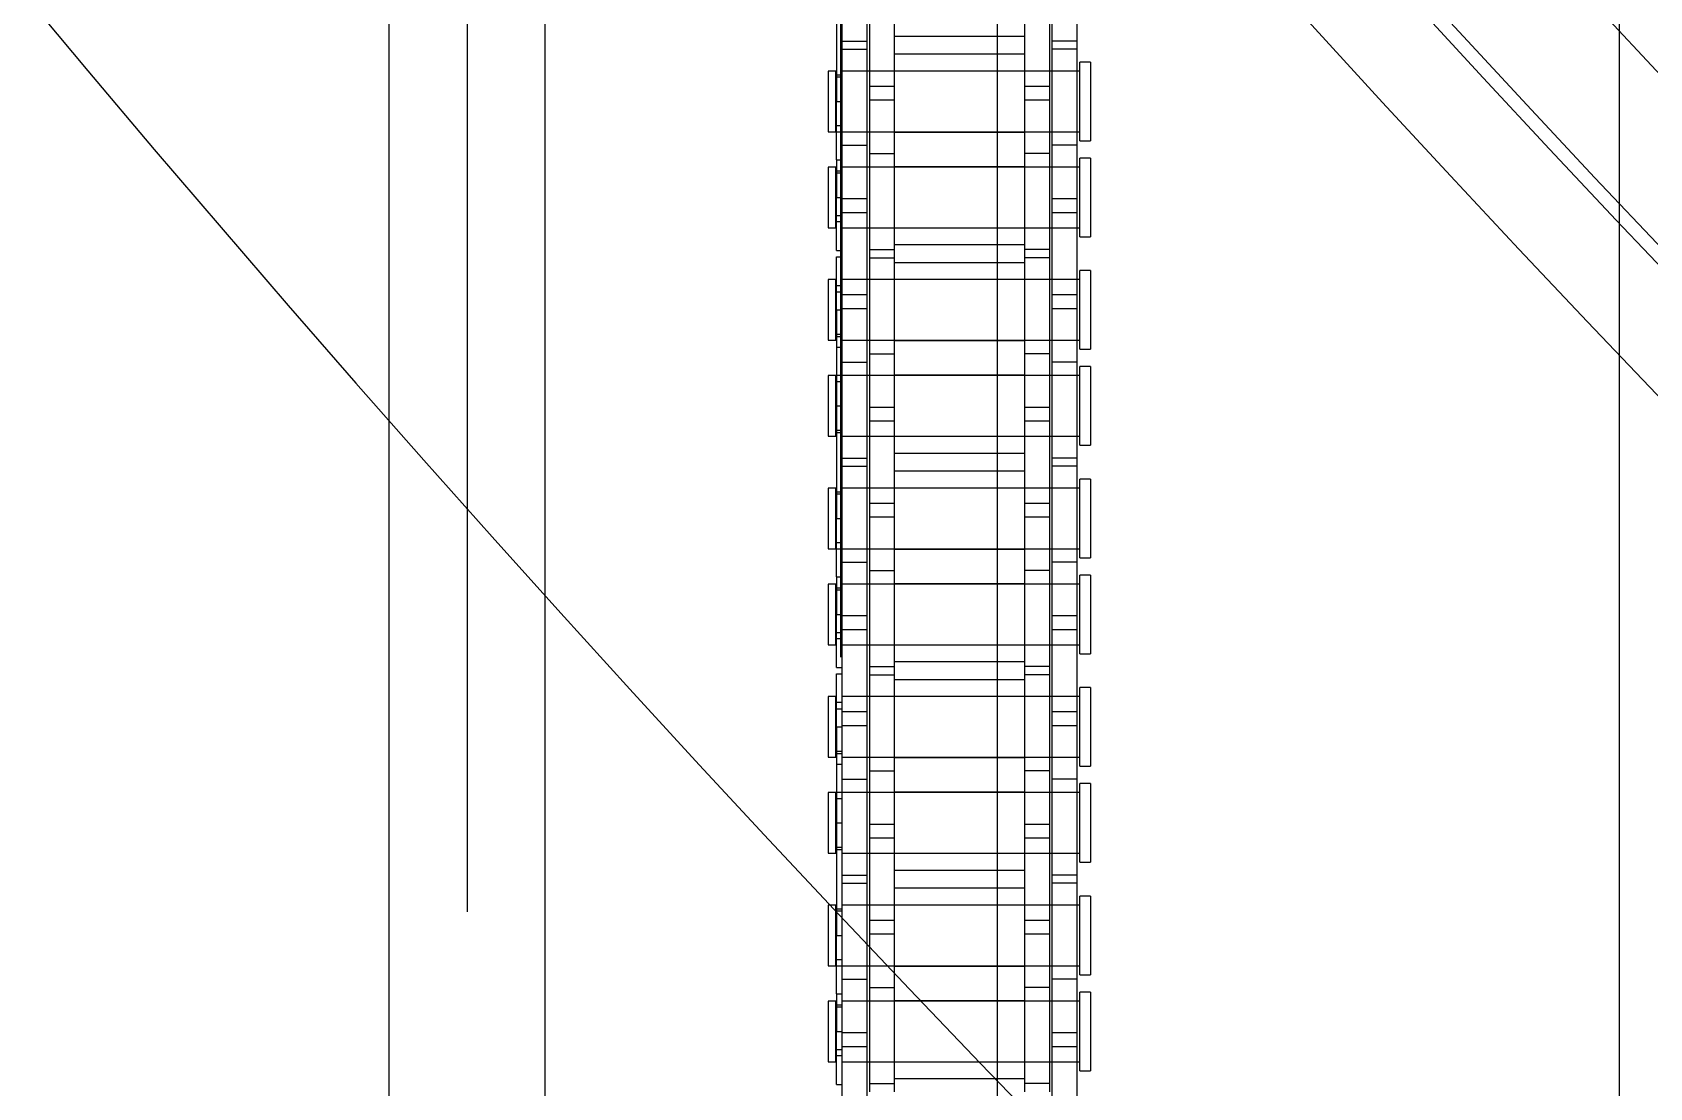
# Model space of a CAD drawing. Header units: metres. Extents: x 0 to 63075, y 0 to 44550.
# Drawn here: x 13873 to 13971.5, y 30803.5 to 30867.8 of the extents above; entities that cross this region are included whole.
import ezdxf

# ---------------------------------------------------------------- set-up
doc = ezdxf.new("R2010")
doc.units = ezdxf.units.M
doc.header["$LTSCALE"] = 75
doc.linetypes.add('HIDDEN2', pattern=[4.7625, 3.175, -1.5875])
for name, color, linetype in [('SDM', 7, 'Continuous'), ('SL1', 8, 'Continuous'), ('SL4', 4, 'Continuous'), ('ST1', 7, 'HIDDEN2')]:
    doc.layers.add(name, color=color, linetype=linetype)

# ---------------------------------------------------------------- blocks, each defined once
blk = doc.blocks.new('A$C52ce5e24')
at = {"layer": 'SL1'}
for radius, start, end in [(1221.5, 124.209852, 67.294357), (1158, 126.374154, 69.370009), (1150, 126.668292, 69.219881)]:
    blk.add_arc((6551.95, 10099.982), radius, start, end, dxfattribs=at)
blk = doc.blocks.new('A$Cb6dca9d5')
at = {"layer": 'SL4'}
for p, q in [((48.235, 4619.715), (48.235, 3669.713)), ((57.76, 3669.713), (57.76, 4459.475)), ((123.235, 3669.713), (123.235, 4338.528))]:
    blk.add_line(p, q, dxfattribs=at)
at = {"layer": 'ST1'}
for p, q in [((52.997, 4669.713), (52.997, 3669.713)), ((57.76, 3669.713), (57.76, 4459.475)), ((75.78, 3732.725), (75.78, 4161.159)), ((85.305, 4150.018), (85.305, 3732.725)), ((75.511, 4136.475), (75.511, 4123.775)), ((75.843, 4133.3), (75.843, 4126.95)), ((77.363, 4133.3), (77.363, 4126.95)), ((88.637, 4133.3), (88.637, 4126.95)), ((90.157, 4133.3), (90.157, 4126.95)), ((77.515, 4129.695), (77.515, 4120.6)), ((79.035, 4129.695), (79.035, 4120.6)), ((86.965, 4129.695), (86.965, 4120.6)), ((88.485, 4129.695), (88.485, 4120.6)), ((86.965, 4127.735), (79.035, 4127.735)), ((75.843, 4127.452), (77.363, 4127.452)), ((75.843, 4126.95), (77.363, 4126.95)), ((75.843, 4126.95), (75.843, 4117.855)), ((77.363, 4126.95), (77.363, 4117.855)), ((79.035, 4126.667), (86.965, 4126.667)), ((90.157, 4127.452), (88.637, 4127.452)), ((90.157, 4126.95), (88.637, 4126.95)), ((88.637, 4126.95), (88.637, 4117.855)), ((90.157, 4126.95), (90.157, 4117.855)), ((90.342, 4121.376), (90.342, 4126.173)), ((91, 4126.173), (90.342, 4126.173)), ((91, 4126.173), (91, 4121.376)), ((75, 4125.62), (75, 4121.93)), ((75.474, 4125.62), (75, 4125.62)), ((75.474, 4121.93), (75.474, 4125.62)), ((75.843, 4125.251), (75.474, 4125.251)), ((75.511, 4125.394), (75.843, 4125.394)), ((77.363, 4125.62), (75.843, 4125.62)), ((90.342, 4125.62), (75.843, 4125.62)), ((79.035, 4125.62), (77.515, 4125.62)), ((77.515, 4124.707), (79.035, 4124.707)), ((86.965, 4125.62), (79.035, 4125.62)), ((88.485, 4125.62), (86.965, 4125.62)), ((86.965, 4124.707), (88.485, 4124.707)), ((90.157, 4125.62), (88.637, 4125.62)), ((75.511, 4123.775), (75.843, 4123.775)), ((75.511, 4120.223), (75.511, 4123.775)), ((79.035, 4123.847), (77.515, 4123.847)), ((88.485, 4123.847), (86.965, 4123.847)), ((75, 4121.93), (75.474, 4121.93)), ((75.474, 4122.299), (75.843, 4122.299)), ((75.511, 4121.93), (77.363, 4121.93)), ((75.843, 4121.93), (90.342, 4121.93)), ((77.515, 4121.93), (79.035, 4121.93)), ((79.035, 4121.93), (86.965, 4121.93)), ((86.965, 4121.887), (79.035, 4121.887)), ((86.965, 4121.93), (88.485, 4121.93)), ((88.637, 4121.93), (90.157, 4121.93)), ((75.843, 4121.102), (77.363, 4121.102)), ((90.157, 4121.102), (88.637, 4121.102)), ((90.342, 4121.376), (91, 4121.376)), ((75, 4119.772), (75, 4116.082)), ((75.474, 4119.772), (75, 4119.772)), ((75.474, 4116.082), (75.474, 4119.772)), ((75.511, 4120.223), (75.511, 4117.927)), ((75.511, 4120.223), (75.843, 4120.223)), ((77.363, 4119.772), (75.843, 4119.772)), ((90.342, 4119.772), (75.843, 4119.772)), ((77.515, 4120.6), (79.035, 4120.6)), ((77.515, 4120.6), (77.515, 4114.25)), ((79.035, 4119.772), (77.515, 4119.772)), ((79.035, 4120.6), (79.035, 4114.25)), ((79.035, 4119.815), (86.965, 4119.815)), ((86.965, 4119.772), (79.035, 4119.772)), ((88.485, 4120.6), (86.965, 4120.6)), ((86.965, 4120.6), (86.965, 4114.25)), ((88.485, 4119.772), (86.965, 4119.772)), ((88.485, 4120.6), (88.485, 4114.25)), ((90.157, 4119.772), (88.637, 4119.772)), ((90.342, 4115.528), (90.342, 4120.325)), ((91, 4120.325), (90.342, 4120.325)), ((91, 4120.325), (91, 4115.528)), ((75.843, 4119.403), (75.474, 4119.403)), ((75.511, 4119.546), (75.843, 4119.546)), ((75.511, 4117.927), (75.843, 4117.927)), ((75.511, 4114.696), (75.511, 4117.927)), ((75.843, 4117.855), (75.843, 4116.995)), ((75.843, 4117.855), (77.363, 4117.855)), ((77.363, 4117.855), (77.363, 4116.995)), ((88.637, 4117.855), (88.637, 4116.995)), ((88.637, 4117.855), (90.157, 4117.855)), ((90.157, 4117.855), (90.157, 4116.995)), ((75.511, 4116.82), (75.843, 4116.82)), ((75.843, 4116.995), (75.843, 4107.9)), ((77.363, 4116.995), (75.843, 4116.995)), ((77.363, 4116.995), (77.363, 4107.9)), ((88.637, 4116.995), (88.637, 4107.9)), ((90.157, 4116.995), (88.637, 4116.995)), ((90.157, 4116.995), (90.157, 4107.9)), ((75, 4116.082), (75.474, 4116.082)), ((75.474, 4116.451), (75.843, 4116.451)), ((75.843, 4116.082), (77.363, 4116.082)), ((75.843, 4116.082), (90.342, 4116.082)), ((77.515, 4116.082), (79.035, 4116.082)), ((79.035, 4116.082), (86.965, 4116.082)), ((86.965, 4116.082), (88.485, 4116.082)), ((88.637, 4116.082), (90.157, 4116.082)), ((86.965, 4115.035), (79.035, 4115.035)), ((90.342, 4115.528), (91, 4115.528)), ((75.511, 4114.696), (75.843, 4114.696)), ((75.511, 4114.306), (75.843, 4114.306)), ((75.511, 4111.075), (75.511, 4114.306)), ((77.515, 4114.752), (79.035, 4114.752)), ((77.515, 4114.25), (79.035, 4114.25)), ((77.515, 4114.25), (77.515, 4105.155)), ((79.035, 4114.25), (79.035, 4105.155)), ((79.035, 4113.967), (86.965, 4113.967)), ((88.485, 4114.752), (86.965, 4114.752)), ((88.485, 4114.25), (86.965, 4114.25)), ((86.965, 4114.25), (86.965, 4105.155)), ((88.485, 4114.25), (88.485, 4105.155)), ((75, 4112.92), (75, 4109.23)), ((75.474, 4112.92), (75, 4112.92)), ((75.474, 4109.23), (75.474, 4112.92)), ((77.363, 4112.92), (75.843, 4112.92)), ((90.342, 4112.92), (75.843, 4112.92)), ((79.035, 4112.92), (77.515, 4112.92)), ((86.965, 4112.92), (79.035, 4112.92)), ((88.485, 4112.92), (86.965, 4112.92)), ((90.157, 4112.92), (88.637, 4112.92)), ((90.342, 4108.676), (90.342, 4113.473)), ((91, 4113.473), (90.342, 4113.473)), ((91, 4113.473), (91, 4108.676)), ((75.843, 4112.551), (75.474, 4112.551)), ((75.511, 4112.182), (75.843, 4112.182)), ((75.843, 4112.007), (77.363, 4112.007)), ((88.637, 4112.007), (90.157, 4112.007)), ((75.511, 4111.075), (75.511, 4098.375)), ((75.511, 4111.075), (75.843, 4111.075)), ((77.363, 4111.147), (75.843, 4111.147)), ((90.157, 4111.147), (88.637, 4111.147)), ((75, 4109.23), (75.474, 4109.23)), ((75.474, 4109.599), (75.843, 4109.599)), ((75.511, 4109.456), (75.843, 4109.456)), ((75.843, 4109.23), (77.363, 4109.23)), ((75.843, 4109.23), (90.342, 4109.23)), ((77.515, 4109.23), (79.035, 4109.23)), ((79.035, 4109.23), (86.965, 4109.23)), ((86.965, 4109.187), (79.035, 4109.187)), ((86.965, 4109.23), (88.485, 4109.23)), ((88.637, 4109.23), (90.157, 4109.23)), ((75.843, 4108.779), (75.511, 4108.779)), ((75.843, 4107.9), (77.363, 4107.9)), ((75.843, 4107.9), (75.843, 4101.55)), ((77.363, 4107.9), (77.363, 4101.55)), ((77.515, 4108.402), (79.035, 4108.402)), ((88.485, 4108.402), (86.965, 4108.402)), ((90.157, 4107.9), (88.637, 4107.9)), ((88.637, 4107.9), (88.637, 4101.55)), ((90.157, 4107.9), (90.157, 4101.55)), ((90.342, 4108.676), (91, 4108.676)), ((75, 4107.072), (75, 4103.382)), ((75.474, 4107.072), (75, 4107.072)), ((75.474, 4103.382), (75.474, 4107.072)), ((77.363, 4107.072), (75.511, 4107.072)), ((90.342, 4107.072), (75.843, 4107.072)), ((79.035, 4107.072), (77.515, 4107.072)), ((79.035, 4107.115), (86.965, 4107.115)), ((86.965, 4107.072), (79.035, 4107.072)), ((88.485, 4107.072), (86.965, 4107.072)), ((90.157, 4107.072), (88.637, 4107.072)), ((90.342, 4102.828), (90.342, 4107.625)), ((91, 4107.625), (90.342, 4107.625)), ((91, 4107.625), (91, 4102.828)), ((75.843, 4106.703), (75.474, 4106.703)), ((75.511, 4105.227), (75.843, 4105.227)), ((77.515, 4105.155), (77.515, 4104.295)), ((77.515, 4105.155), (79.035, 4105.155)), ((79.035, 4105.155), (79.035, 4104.295)), ((86.965, 4105.155), (86.965, 4104.295)), ((86.965, 4105.155), (88.485, 4105.155)), ((88.485, 4105.155), (88.485, 4104.295)), ((77.515, 4104.295), (77.515, 4095.2)), ((79.035, 4104.295), (77.515, 4104.295)), ((79.035, 4104.295), (79.035, 4095.2)), ((86.965, 4104.295), (86.965, 4095.2)), ((88.485, 4104.295), (86.965, 4104.295)), ((88.485, 4104.295), (88.485, 4095.2)), ((75, 4103.382), (75.474, 4103.382)), ((75.474, 4103.751), (75.843, 4103.751)), ((75.511, 4103.608), (75.843, 4103.608)), ((75.843, 4103.382), (77.363, 4103.382)), ((75.843, 4103.382), (90.342, 4103.382)), ((77.515, 4103.382), (79.035, 4103.382)), ((79.035, 4103.382), (86.965, 4103.382)), ((86.965, 4103.382), (88.485, 4103.382)), ((88.637, 4103.382), (90.157, 4103.382)), ((75.843, 4102.052), (77.363, 4102.052)), ((86.965, 4102.335), (79.035, 4102.335)), ((90.157, 4102.052), (88.637, 4102.052)), ((90.342, 4102.828), (91, 4102.828)), ((75.843, 4101.55), (77.363, 4101.55)), ((75.843, 4101.55), (75.843, 4092.455)), ((77.363, 4101.55), (77.363, 4092.455)), ((79.035, 4101.267), (86.965, 4101.267)), ((90.157, 4101.55), (88.637, 4101.55)), ((88.637, 4101.55), (88.637, 4092.455)), ((90.157, 4101.55), (90.157, 4092.455)), ((75, 4100.22), (75, 4096.53)), ((75.474, 4100.22), (75, 4100.22)), ((75.474, 4096.53), (75.474, 4100.22)), ((77.363, 4100.22), (75.843, 4100.22)), ((90.342, 4100.22), (75.843, 4100.22)), ((79.035, 4100.22), (77.515, 4100.22)), ((86.965, 4100.22), (79.035, 4100.22)), ((88.485, 4100.22), (86.965, 4100.22)), ((90.157, 4100.22), (88.637, 4100.22)), ((90.342, 4095.976), (90.342, 4100.773)), ((91, 4100.773), (90.342, 4100.773)), ((91, 4100.773), (91, 4095.976)), ((75.843, 4099.851), (75.474, 4099.851)), ((75.511, 4099.994), (75.843, 4099.994)), ((77.515, 4099.307), (79.035, 4099.307)), ((86.965, 4099.307), (88.485, 4099.307)), ((75.511, 4098.375), (75.843, 4098.375)), ((75.511, 4094.823), (75.511, 4098.375)), ((79.035, 4098.447), (77.515, 4098.447)), ((88.485, 4098.447), (86.965, 4098.447)), ((75, 4096.53), (75.474, 4096.53)), ((75.474, 4096.899), (75.843, 4096.899)), ((75.511, 4096.53), (77.363, 4096.53)), ((75.843, 4096.53), (90.342, 4096.53)), ((77.515, 4096.53), (79.035, 4096.53)), ((79.035, 4096.53), (86.965, 4096.53)), ((86.965, 4096.487), (79.035, 4096.487)), ((86.965, 4096.53), (88.485, 4096.53)), ((88.637, 4096.53), (90.157, 4096.53)), ((75.843, 4095.702), (77.363, 4095.702)), ((77.515, 4095.2), (79.035, 4095.2)), ((77.515, 4095.2), (77.515, 4088.85)), ((79.035, 4095.2), (79.035, 4088.85)), ((88.485, 4095.2), (86.965, 4095.2)), ((86.965, 4095.2), (86.965, 4088.85)), ((88.485, 4095.2), (88.485, 4088.85)), ((90.157, 4095.702), (88.637, 4095.702)), ((90.342, 4095.976), (91, 4095.976)), ((75, 4094.372), (75, 4090.682)), ((75.474, 4094.372), (75, 4094.372)), ((75.474, 4090.682), (75.474, 4094.372)), ((75.511, 4094.823), (75.511, 4092.527)), ((75.511, 4094.823), (75.843, 4094.823)), ((75.511, 4094.146), (75.843, 4094.146)), ((77.363, 4094.372), (75.843, 4094.372)), ((90.342, 4094.372), (75.843, 4094.372)), ((79.035, 4094.372), (77.515, 4094.372)), ((79.035, 4094.415), (86.965, 4094.415)), ((86.965, 4094.372), (79.035, 4094.372)), ((88.485, 4094.372), (86.965, 4094.372)), ((90.157, 4094.372), (88.637, 4094.372)), ((90.342, 4090.128), (90.342, 4094.925)), ((91, 4094.925), (90.342, 4094.925)), ((91, 4094.925), (91, 4090.128)), ((75.843, 4094.003), (75.474, 4094.003)), ((75.511, 4092.527), (75.843, 4092.527)), ((75.511, 4089.296), (75.511, 4092.527)), ((75.843, 4092.455), (75.843, 4091.595)), ((75.843, 4092.455), (77.363, 4092.455)), ((77.363, 4092.455), (77.363, 4091.595)), ((88.637, 4092.455), (88.637, 4091.595)), ((88.637, 4092.455), (90.157, 4092.455)), ((90.157, 4092.455), (90.157, 4091.595)), ((75.511, 4091.42), (75.843, 4091.42)), ((75.843, 4091.595), (75.843, 4082.5)), ((77.363, 4091.595), (75.843, 4091.595)), ((77.363, 4091.595), (77.363, 4082.5)), ((88.637, 4091.595), (88.637, 4082.5)), ((90.157, 4091.595), (88.637, 4091.595)), ((90.157, 4091.595), (90.157, 4082.5)), ((75, 4090.682), (75.474, 4090.682)), ((75.474, 4091.051), (75.843, 4091.051)), ((75.843, 4090.682), (77.363, 4090.682)), ((75.843, 4090.682), (90.342, 4090.682)), ((77.515, 4090.682), (79.035, 4090.682)), ((79.035, 4090.682), (86.965, 4090.682)), ((86.965, 4090.682), (88.485, 4090.682)), ((88.637, 4090.682), (90.157, 4090.682)), ((75.511, 4089.296), (75.843, 4089.296)), ((77.515, 4089.352), (79.035, 4089.352)), ((86.965, 4089.635), (79.035, 4089.635)), ((88.485, 4089.352), (86.965, 4089.352)), ((90.342, 4090.128), (91, 4090.128)), ((75.511, 4088.906), (75.843, 4088.906)), ((75.511, 4085.675), (75.511, 4088.906)), ((77.515, 4088.85), (79.035, 4088.85)), ((77.515, 4088.85), (77.515, 4079.755)), ((79.035, 4088.85), (79.035, 4079.755)), ((79.035, 4088.567), (86.965, 4088.567)), ((88.485, 4088.85), (86.965, 4088.85)), ((86.965, 4088.85), (86.965, 4079.755)), ((88.485, 4088.85), (88.485, 4079.755)), ((75, 4087.52), (75, 4083.83)), ((75.474, 4087.52), (75, 4087.52)), ((75.474, 4083.83), (75.474, 4087.52)), ((77.363, 4087.52), (75.843, 4087.52)), ((90.342, 4087.52), (75.843, 4087.52)), ((79.035, 4087.52), (77.515, 4087.52)), ((86.965, 4087.52), (79.035, 4087.52)), ((88.485, 4087.52), (86.965, 4087.52)), ((90.157, 4087.52), (88.637, 4087.52)), ((90.342, 4083.276), (90.342, 4088.073)), ((91, 4088.073), (90.342, 4088.073)), ((91, 4088.073), (91, 4083.276)), ((75.843, 4087.151), (75.474, 4087.151)), ((75.511, 4086.782), (75.843, 4086.782)), ((75.843, 4086.607), (77.363, 4086.607)), ((88.637, 4086.607), (90.157, 4086.607)), ((75.511, 4085.675), (75.843, 4085.675)), ((75.511, 4085.675), (75.511, 4072.975)), ((77.363, 4085.747), (75.843, 4085.747)), ((90.157, 4085.747), (88.637, 4085.747)), ((75, 4083.83), (75.474, 4083.83)), ((75.474, 4084.199), (75.843, 4084.199)), ((75.511, 4084.056), (75.843, 4084.056)), ((75.843, 4083.379), (75.511, 4083.379)), ((75.843, 4083.83), (77.363, 4083.83)), ((75.843, 4083.83), (90.342, 4083.83)), ((77.515, 4083.83), (79.035, 4083.83)), ((79.035, 4083.83), (86.965, 4083.83)), ((86.965, 4083.787), (79.035, 4083.787)), ((86.965, 4083.83), (88.485, 4083.83)), ((88.637, 4083.83), (90.157, 4083.83)), ((90.342, 4083.276), (91, 4083.276)), ((75.843, 4082.5), (77.363, 4082.5)), ((75.843, 4082.5), (75.843, 4076.15)), ((77.363, 4082.5), (77.363, 4076.15)), ((77.515, 4083.002), (79.035, 4083.002)), ((88.485, 4083.002), (86.965, 4083.002)), ((90.157, 4082.5), (88.637, 4082.5)), ((88.637, 4082.5), (88.637, 4076.15)), ((90.157, 4082.5), (90.157, 4076.15)), ((75, 4081.672), (75, 4077.982)), ((75.474, 4081.672), (75, 4081.672)), ((75.474, 4077.982), (75.474, 4081.672)), ((75.843, 4081.303), (75.474, 4081.303)), ((77.363, 4081.672), (75.511, 4081.672)), ((90.342, 4081.672), (75.843, 4081.672)), ((79.035, 4081.672), (77.515, 4081.672)), ((79.035, 4081.715), (86.965, 4081.715)), ((86.965, 4081.672), (79.035, 4081.672)), ((88.485, 4081.672), (86.965, 4081.672)), ((90.157, 4081.672), (88.637, 4081.672)), ((90.342, 4077.428), (90.342, 4082.225)), ((91, 4082.225), (90.342, 4082.225)), ((91, 4082.225), (91, 4077.428)), ((75.511, 4079.827), (75.843, 4079.827)), ((77.515, 4079.755), (77.515, 4078.895)), ((77.515, 4079.755), (79.035, 4079.755)), ((79.035, 4079.755), (79.035, 4078.895)), ((86.965, 4079.755), (86.965, 4078.895)), ((86.965, 4079.755), (88.485, 4079.755)), ((88.485, 4079.755), (88.485, 4078.895)), ((75.474, 4078.351), (75.843, 4078.351)), ((77.515, 4078.895), (77.515, 4069.8)), ((79.035, 4078.895), (77.515, 4078.895)), ((79.035, 4078.895), (79.035, 4069.8)), ((86.965, 4078.895), (86.965, 4069.8)), ((88.485, 4078.895), (86.965, 4078.895)), ((88.485, 4078.895), (88.485, 4069.8)), ((75, 4077.982), (75.474, 4077.982)), ((75.511, 4078.208), (75.843, 4078.208)), ((75.843, 4077.982), (77.363, 4077.982)), ((75.843, 4077.982), (90.342, 4077.982)), ((77.515, 4077.982), (79.035, 4077.982)), ((79.035, 4077.982), (86.965, 4077.982)), ((86.965, 4077.982), (88.485, 4077.982)), ((88.637, 4077.982), (90.157, 4077.982)), ((90.342, 4077.428), (91, 4077.428)), ((75.843, 4076.652), (77.363, 4076.652)), ((86.965, 4076.935), (79.035, 4076.935)), ((90.157, 4076.652), (88.637, 4076.652)), ((75.843, 4076.15), (77.363, 4076.15)), ((75.843, 4076.15), (75.843, 4067.055)), ((77.363, 4076.15), (77.363, 4067.055)), ((79.035, 4075.867), (86.965, 4075.867)), ((90.157, 4076.15), (88.637, 4076.15)), ((88.637, 4076.15), (88.637, 4067.055)), ((90.157, 4076.15), (90.157, 4067.055)), ((90.342, 4070.576), (90.342, 4075.373)), ((91, 4075.373), (90.342, 4075.373)), ((91, 4075.373), (91, 4070.576)), ((75, 4074.82), (75, 4071.13)), ((75.474, 4074.82), (75, 4074.82)), ((75.474, 4071.13), (75.474, 4074.82)), ((75.843, 4074.451), (75.474, 4074.451)), ((75.511, 4074.594), (75.843, 4074.594)), ((77.363, 4074.82), (75.843, 4074.82)), ((90.342, 4074.82), (75.843, 4074.82)), ((79.035, 4074.82), (77.515, 4074.82)), ((86.965, 4074.82), (79.035, 4074.82)), ((88.485, 4074.82), (86.965, 4074.82)), ((90.157, 4074.82), (88.637, 4074.82)), ((77.515, 4073.907), (79.035, 4073.907)), ((86.965, 4073.907), (88.485, 4073.907)), ((75.511, 4072.975), (75.843, 4072.975)), ((75.511, 4069.423), (75.511, 4072.975)), ((79.035, 4073.047), (77.515, 4073.047)), ((88.485, 4073.047), (86.965, 4073.047)), ((75.474, 4071.499), (75.843, 4071.499)), ((75, 4071.13), (75.474, 4071.13)), ((75.511, 4071.13), (77.363, 4071.13)), ((75.843, 4071.13), (90.342, 4071.13)), ((77.515, 4071.13), (79.035, 4071.13)), ((79.035, 4071.13), (86.965, 4071.13)), ((86.965, 4071.087), (79.035, 4071.087)), ((86.965, 4071.13), (88.485, 4071.13)), ((88.637, 4071.13), (90.157, 4071.13)), ((90.342, 4070.576), (91, 4070.576)), ((75.843, 4070.302), (77.363, 4070.302)), ((77.515, 4069.8), (79.035, 4069.8)), ((77.515, 4069.8), (77.515, 4063.45)), ((79.035, 4069.8), (79.035, 4063.45)), ((88.485, 4069.8), (86.965, 4069.8)), ((86.965, 4069.8), (86.965, 4063.45)), ((88.485, 4069.8), (88.485, 4063.45)), ((90.157, 4070.302), (88.637, 4070.302)), ((90.342, 4064.728), (90.342, 4069.525)), ((91, 4069.525), (90.342, 4069.525)), ((91, 4069.525), (91, 4064.728)), ((75, 4068.972), (75, 4065.282)), ((75.474, 4068.972), (75, 4068.972)), ((75.474, 4065.282), (75.474, 4068.972)), ((75.843, 4068.603), (75.474, 4068.603)), ((75.511, 4069.423), (75.511, 4067.127)), ((75.511, 4069.423), (75.843, 4069.423)), ((75.511, 4068.746), (75.843, 4068.746)), ((77.363, 4068.972), (75.843, 4068.972)), ((90.342, 4068.972), (75.843, 4068.972)), ((79.035, 4068.972), (77.515, 4068.972)), ((79.035, 4069.015), (86.965, 4069.015)), ((86.965, 4068.972), (79.035, 4068.972)), ((88.485, 4068.972), (86.965, 4068.972)), ((90.157, 4068.972), (88.637, 4068.972)), ((75.511, 4067.127), (75.843, 4067.127)), ((75.511, 4063.896), (75.511, 4067.127)), ((75.843, 4067.055), (75.843, 4066.195)), ((75.843, 4067.055), (77.363, 4067.055)), ((77.363, 4067.055), (77.363, 4066.195)), ((88.637, 4067.055), (88.637, 4066.195)), ((88.637, 4067.055), (90.157, 4067.055)), ((90.157, 4067.055), (90.157, 4066.195)), ((75.474, 4065.651), (75.843, 4065.651)), ((75.511, 4066.02), (75.843, 4066.02)), ((75.843, 4066.195), (75.843, 4057.1)), ((77.363, 4066.195), (75.843, 4066.195)), ((77.363, 4066.195), (77.363, 4057.1)), ((88.637, 4066.195), (88.637, 4057.1)), ((90.157, 4066.195), (88.637, 4066.195)), ((90.157, 4066.195), (90.157, 4057.1)), ((75, 4065.282), (75.474, 4065.282)), ((75.843, 4065.282), (77.363, 4065.282)), ((75.843, 4065.282), (90.342, 4065.282)), ((77.515, 4065.282), (79.035, 4065.282)), ((79.035, 4065.282), (86.965, 4065.282)), ((86.965, 4065.282), (88.485, 4065.282)), ((88.637, 4065.282), (90.157, 4065.282)), ((90.342, 4064.728), (91, 4064.728)), ((75.511, 4063.896), (75.843, 4063.896)), ((77.515, 4063.952), (79.035, 4063.952)), ((86.965, 4064.235), (79.035, 4064.235)), ((88.485, 4063.952), (86.965, 4063.952))]:
    blk.add_line(p, q, dxfattribs=at)
for radius in [1157.277, 1163.627]:
    blk.add_arc((964.99, 4911.715), radius, 217.817651, 237.031191, dxfattribs=at)

msp = doc.modelspace()

# ---------------------------------------------------------------- block references
at = {"layer": 'SDM'}
for name, p in [('A$C52ce5e24', (8259.513, 21551.5)), ('A$Cb6dca9d5', (13846.469, 26739.769))]:
    msp.add_blockref(name, p, dxfattribs=at)

doc.saveas('drawing.dxf')
